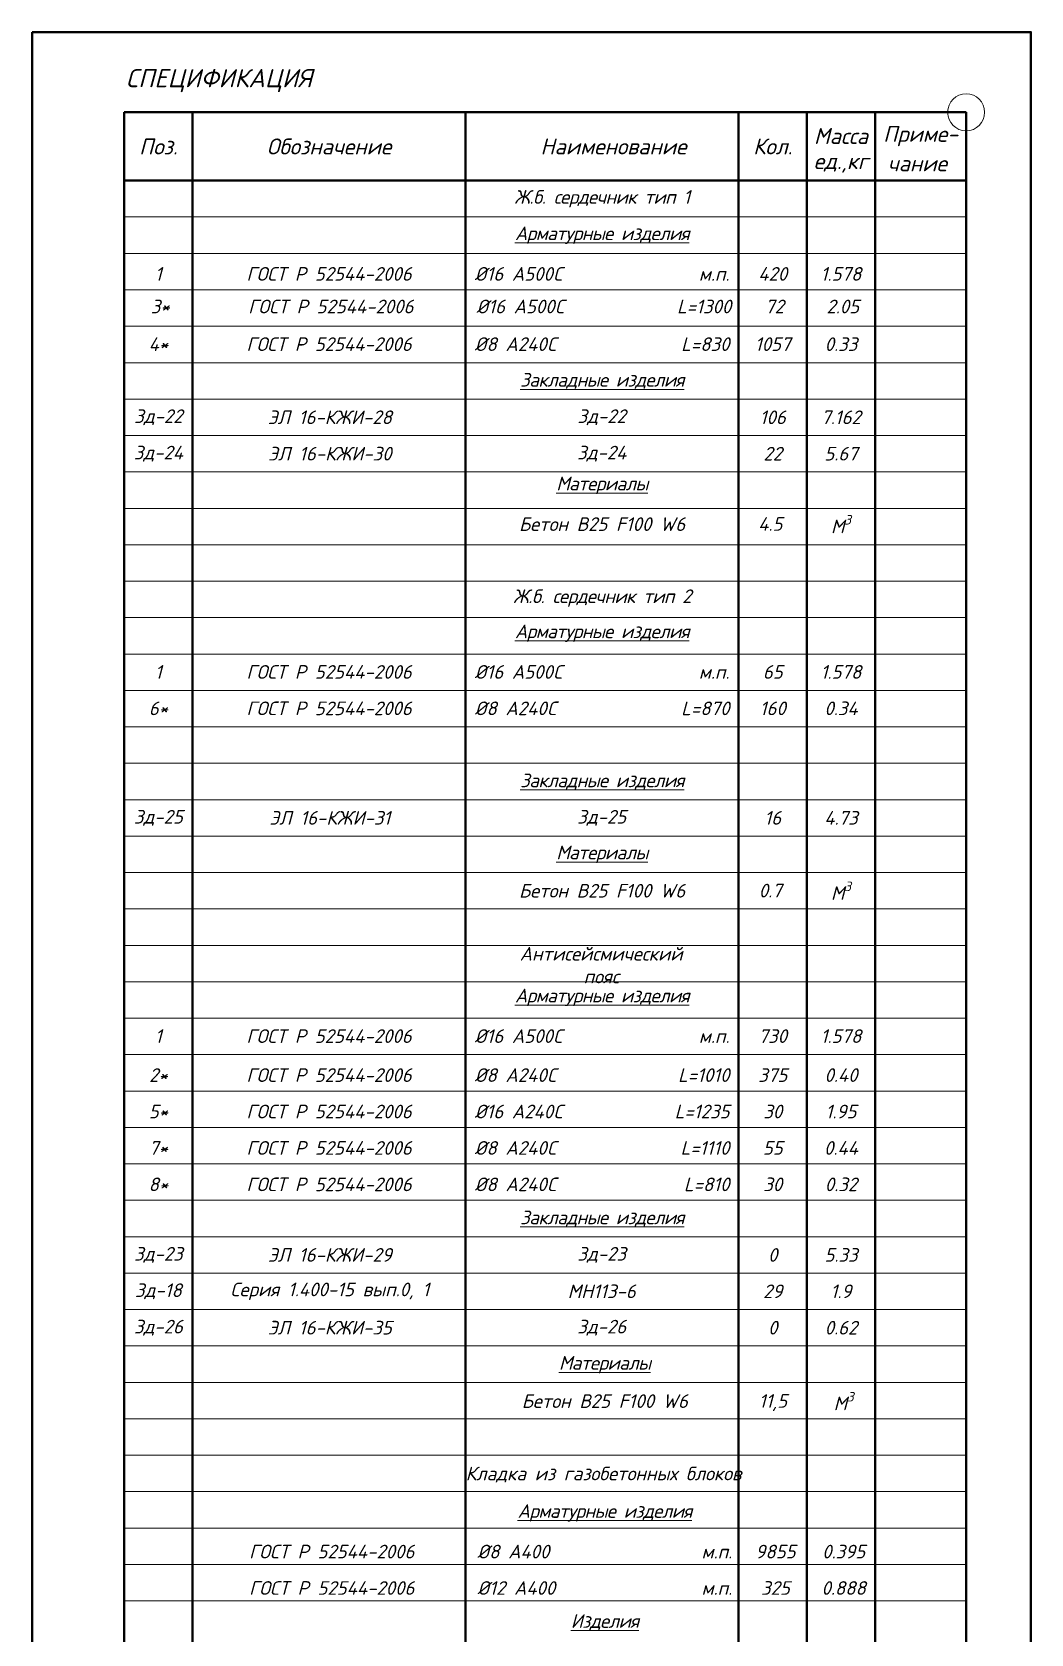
# Model space of a CAD drawing. Header units: millimetres. Extents: x -1807136 to 209800, y 0 to 410608.
# Drawn here: x -4855 to 17096, y 81925 to 117114 of the extents above; entities that cross this region are included whole.
import ezdxf
from ezdxf.enums import TextEntityAlignment as Align

# ---------------------------------------------------------------- set-up
doc = ezdxf.new("R2010")
doc.units = ezdxf.units.MM
doc.layers.get('0').update_dxf_attribs({"lineweight": 5})
doc.layers.add('#Текст', color=7, linetype='Continuous')
doc.layers.add('#Техт', color=7, linetype='Continuous', lineweight=18)
doc.layers.add('k_ Рамка', color=252, linetype='Continuous', lineweight=40)
doc.layers.add('Подсчет арматуры', color=6, linetype='Continuous', lineweight=30, plot=False)
doc.styles.add('STEP PR', font='isocpeui.ttf')

# ---------------------------------------------------------------- blocks, each defined once
blk = doc.blocks.new('vcBlockST6-1-1')
at = {"color": 0, "linetype": 'ByBlock', "lineweight": -2, "style": 'STEP PR', "flags": 1}
for tag in ['CLASS', 'GOST', 'FILE', 'IDD']:
    blk.add_attdef(tag, text='', height=300, dxfattribs=at).set_placement((0, 0), align=Align.RIGHT)
at = {"color": 0, "linetype": 'ByBlock', "lineweight": -2, "style": 'STEP PR'}
for tag, p, p2 in [('ПОЗИЦИЯ', (0.75, -6), (14.25, -6)), ('ПРИМЕЧАНИЕ', (165.75, -6), (184.25, -6)), ('ОБОЗНАЧЕНИЕ', (15.75, -6), (74.25, -6)), ('КОЛИЧЕСТВО', (135.75, -6), (149.25, -6)), ('МАССА', (150.75, -6), (164.25, -6))]:
    blk.add_attdef(tag, text='', height=300, dxfattribs=at).set_placement(p, p2, align=Align.FIT)
blk.add_attdef('ДЛИНА', text='', height=300, dxfattribs=at).set_placement((133, -6), align=Align.RIGHT)
blk.add_attdef('НАИМЕНОВАНИЕ', (77, -6), '', height=300, dxfattribs=at)

msp = doc.modelspace()

# ---------------------------------------------------------------- linework, layer by layer
at = {"color": 8, "lineweight": 20}
for p, q in [((15671.14438, 113050.94613), (-2828.85562, 113050.94613)), ((15671.14438, 112250.94613), (-2828.85562, 112250.94613)), ((15671.14438, 111450.94613), (-2828.85562, 111450.94613)), ((15671.14438, 110650.94613), (-2828.85562, 110650.94613)), ((15671.14438, 109850.94613), (-2828.85562, 109850.94613)), ((15671.14438, 109050.94613), (-2828.85562, 109050.94613)), ((15671.14438, 108250.94613), (-2828.85562, 108250.94613)), ((15671.14438, 107450.94613), (-2828.85562, 107450.94613)), ((15671.14438, 106650.94613), (-2828.85562, 106650.94613)), ((15671.14438, 105850.94613), (-2828.85562, 105850.94613)), ((15671.14438, 105050.94613), (-2828.85562, 105050.94613)), ((15671.14438, 104250.94613), (-2828.85562, 104250.94613)), ((15671.14438, 103450.94613), (-2828.85562, 103450.94613)), ((15671.14438, 102650.94613), (-2828.85562, 102650.94613)), ((15671.14438, 101850.94613), (-2828.85562, 101850.94613)), ((15671.14438, 101050.94613), (-2828.85562, 101050.94613)), ((15671.14438, 100250.94613), (-2828.85562, 100250.94613)), ((15671.14438, 99450.94613), (-2828.85562, 99450.94613)), ((15671.14438, 98650.94613), (-2828.85562, 98650.94613)), ((15671.14438, 97850.94613), (-2828.85562, 97850.94613)), ((15671.14438, 97050.94613), (-2828.85562, 97050.94613)), ((15671.14438, 96250.94613), (-2828.85562, 96250.94613)), ((15671.14438, 95450.94613), (-2828.85562, 95450.94613)), ((15671.14438, 94650.94613), (-2828.85562, 94650.94613)), ((15671.14438, 93850.94613), (-2828.85562, 93850.94613)), ((15671.14438, 93050.94613), (-2828.85562, 93050.94613)), ((15671.14438, 92250.94613), (-2828.85562, 92250.94613)), ((15671.14438, 91450.94613), (-2828.85562, 91450.94613)), ((15671.14438, 90650.94613), (-2828.85562, 90650.94613)), ((15671.14438, 89850.94613), (-2828.85562, 89850.94613)), ((15671.14438, 89050.94613), (-2828.85562, 89050.94613)), ((15671.14438, 88250.94613), (-2828.85562, 88250.94613)), ((15671.14438, 87450.94613), (-2828.85562, 87450.94613)), ((15671.14438, 86650.94613), (-2828.85562, 86650.94613)), ((15671.14438, 85850.94613), (-2828.85562, 85850.94613)), ((15671.14438, 85050.94613), (-2828.85562, 85050.94613)), ((15671.14438, 84250.94613), (-2828.85562, 84250.94613)), ((15671.14438, 83450.94613), (-2828.85562, 83450.94613)), ((15671.14438, 82650.94613), (-2828.85562, 82650.94613))]:
    msp.add_line(p, q, dxfattribs=at)
at = {"color": 3, "lineweight": 40}
msp.add_lwpolyline([(-4854.97118, 117113.87383), (17095.72241, 117113.87383), (17095.72241, 47735.16282), (-4854.97118, 47735.16282)], close=True, dxfattribs=at)
at = {"layer": 'k_ Рамка'}
for p, q in [((-2828.85562, 115350.94613), (15671.14438, 115350.94613)), ((-2828.85562, 113850.94613), (-2828.85562, 115350.94613)), ((-1328.85562, 113850.94613), (-1328.85562, 115350.94613)), ((4671.14438, 113850.94613), (4671.14438, 115350.94613)), ((10671.14438, 113850.94613), (10671.14438, 115350.94613)), ((12171.14438, 113850.94613), (12171.14438, 115350.94613)), ((13671.14438, 113850.94613), (13671.14438, 115350.94613)), ((15671.14438, 115350.94613), (15671.14438, 113850.94613)), ((15671.14438, 113850.94613), (-2828.85562, 113850.94613)), ((-2828.85562, 49443.51669), (-2828.85562, 113850.94613)), ((-1328.85562, 49443.51669), (-1328.85562, 113850.94613)), ((4671.14438, 49443.51669), (4671.14438, 113850.94613)), ((10671.14438, 49443.51669), (10671.14438, 113850.94613)), ((12171.14438, 49443.51669), (12171.14438, 113850.94613)), ((13671.14438, 49443.51669), (13671.14438, 113850.94613)), ((15671.14438, 49443.51669), (15671.14438, 113850.94613))]:
    msp.add_line(p, q, dxfattribs=at)
at = {"layer": 'Подсчет арматуры', "color": 72, "lineweight": 0}
msp.add_circle((15671.14438, 115350.94613), 406.87507, dxfattribs=at)
msp.add_circle((15671.14438, 115350.94613), 406.87507, dxfattribs=at)
msp.add_circle((15671.14438, 115350.94613), 406.87507, dxfattribs=at)
msp.add_circle((15671.14438, 115350.94613), 406.87507, dxfattribs=at)

# ---------------------------------------------------------------- block references
at = {"layer": '#Текст'}
ref = msp.add_blockref('vcBlockST6-1-1', (-2828.85562, 112250.94613), dxfattribs=dict(at, xscale=100, yscale=100))
ref.add_attrib('ПОЗИЦИЯ', '1', dxfattribs={"layer": '0', "color": 0, "linetype": 'ByBlock', "lineweight": -2, "height": 300, "style": 'STEP PR'}).set_placement((-2078.85562, 111650.94613), align=Align.CENTER)
ref.add_attrib('ОБОЗНАЧЕНИЕ', 'ГОСТ Р 52544-2006', dxfattribs={"layer": '0', "color": 0, "linetype": 'ByBlock', "lineweight": -2, "height": 300, "style": 'STEP PR'}).set_placement((1671.14438, 111650.94613), align=Align.CENTER)
ref.add_attrib('НАИМЕНОВАНИЕ', '%%C16 A500C', (4871.14438, 111650.94613), dxfattribs={"layer": '0', "color": 0, "linetype": 'ByBlock', "lineweight": -2, "height": 300, "style": 'STEP PR'})
ref.add_attrib('ДЛИНА', 'м.п.', dxfattribs={"layer": '0', "color": 0, "linetype": 'ByBlock', "lineweight": -2, "height": 300, "style": 'STEP PR'}).set_placement((10471.14438, 111650.94613), align=Align.RIGHT)
ref.add_attrib('КОЛИЧЕСТВО', '420', dxfattribs={"layer": '0', "color": 0, "linetype": 'ByBlock', "lineweight": -2, "height": 300, "style": 'STEP PR'}).set_placement((11421.14438, 111650.94613), align=Align.CENTER)
ref.add_attrib('МАССА', '1.578', dxfattribs={"layer": '0', "color": 0, "linetype": 'ByBlock', "lineweight": -2, "height": 300, "style": 'STEP PR'}).set_placement((12921.14438, 111650.94613), align=Align.CENTER)
ref = msp.add_blockref('vcBlockST6-1-1', (-2789.92084, 111534.64031), dxfattribs=dict(at, xscale=100, yscale=100))
ref.add_attrib('ПОЗИЦИЯ', '3*', dxfattribs={"layer": '0', "color": 0, "linetype": 'ByBlock', "lineweight": -2, "height": 300, "style": 'STEP PR'}).set_placement((-2039.92084, 110934.64031), align=Align.CENTER)
ref.add_attrib('ОБОЗНАЧЕНИЕ', 'ГОСТ Р 52544-2006', dxfattribs={"layer": '0', "color": 0, "linetype": 'ByBlock', "lineweight": -2, "height": 300, "style": 'STEP PR'}).set_placement((1710.07916, 110934.64031), align=Align.CENTER)
ref.add_attrib('НАИМЕНОВАНИЕ', '%%C16 A500C', (4910.07916, 110934.64031), dxfattribs={"layer": '0', "color": 0, "linetype": 'ByBlock', "lineweight": -2, "height": 300, "style": 'STEP PR'})
ref.add_attrib('ДЛИНА', 'L=1300', dxfattribs={"layer": '0', "color": 0, "linetype": 'ByBlock', "lineweight": -2, "height": 300, "style": 'STEP PR'}).set_placement((10510.07916, 110934.64031), align=Align.RIGHT)
ref.add_attrib('КОЛИЧЕСТВО', '72', dxfattribs={"layer": '0', "color": 0, "linetype": 'ByBlock', "lineweight": -2, "height": 300, "style": 'STEP PR'}).set_placement((11460.07916, 110934.64031), align=Align.CENTER)
ref.add_attrib('МАССА', '2.05', dxfattribs={"layer": '0', "color": 0, "linetype": 'ByBlock', "lineweight": -2, "height": 300, "style": 'STEP PR'}).set_placement((12960.07916, 110934.64031), align=Align.CENTER)
ref = msp.add_blockref('vcBlockST6-1-1', (-2828.85562, 110707.46896), dxfattribs=dict(at, xscale=100, yscale=100))
ref.add_attrib('ПОЗИЦИЯ', '4*', dxfattribs={"layer": '0', "color": 0, "linetype": 'ByBlock', "lineweight": -2, "height": 300, "style": 'STEP PR'}).set_placement((-2078.85562, 110107.46896), align=Align.CENTER)
ref.add_attrib('ОБОЗНАЧЕНИЕ', 'ГОСТ Р 52544-2006', dxfattribs={"layer": '0', "color": 0, "linetype": 'ByBlock', "lineweight": -2, "height": 300, "style": 'STEP PR'}).set_placement((1671.14438, 110107.46896), align=Align.CENTER)
ref.add_attrib('НАИМЕНОВАНИЕ', '%%C8 A240C', (4871.14438, 110107.46896), dxfattribs={"layer": '0', "color": 0, "linetype": 'ByBlock', "lineweight": -2, "height": 300, "style": 'STEP PR'})
ref.add_attrib('ДЛИНА', 'L=830', dxfattribs={"layer": '0', "color": 0, "linetype": 'ByBlock', "lineweight": -2, "height": 300, "style": 'STEP PR'}).set_placement((10471.14438, 110107.46896), align=Align.RIGHT)
ref.add_attrib('КОЛИЧЕСТВО', '1057', dxfattribs={"layer": '0', "color": 0, "linetype": 'ByBlock', "lineweight": -2, "height": 300, "style": 'STEP PR'}).set_placement((11421.14438, 110107.46896), align=Align.CENTER)
ref.add_attrib('МАССА', '0.33', dxfattribs={"layer": '0', "color": 0, "linetype": 'ByBlock', "lineweight": -2, "height": 300, "style": 'STEP PR'}).set_placement((12921.14438, 110107.46896), align=Align.CENTER)
ref = msp.add_blockref('vcBlockST6-1-1', (-2828.85562, 103507.46896), dxfattribs=dict(at, xscale=100, yscale=100))
ref.add_attrib('ПОЗИЦИЯ', '1', dxfattribs={"layer": '0', "color": 0, "linetype": 'ByBlock', "lineweight": -2, "height": 300, "style": 'STEP PR'}).set_placement((-2078.85562, 102907.46896), align=Align.CENTER)
ref.add_attrib('ОБОЗНАЧЕНИЕ', 'ГОСТ Р 52544-2006', dxfattribs={"layer": '0', "color": 0, "linetype": 'ByBlock', "lineweight": -2, "height": 300, "style": 'STEP PR'}).set_placement((1671.14438, 102907.46896), align=Align.CENTER)
ref.add_attrib('НАИМЕНОВАНИЕ', '%%C16 A500C', (4871.14438, 102907.46896), dxfattribs={"layer": '0', "color": 0, "linetype": 'ByBlock', "lineweight": -2, "height": 300, "style": 'STEP PR'})
ref.add_attrib('ДЛИНА', 'м.п.', dxfattribs={"layer": '0', "color": 0, "linetype": 'ByBlock', "lineweight": -2, "height": 300, "style": 'STEP PR'}).set_placement((10471.14438, 102907.46896), align=Align.RIGHT)
ref.add_attrib('КОЛИЧЕСТВО', '65', dxfattribs={"layer": '0', "color": 0, "linetype": 'ByBlock', "lineweight": -2, "height": 300, "style": 'STEP PR'}).set_placement((11421.14438, 102907.46896), align=Align.CENTER)
ref.add_attrib('МАССА', '1.578', dxfattribs={"layer": '0', "color": 0, "linetype": 'ByBlock', "lineweight": -2, "height": 300, "style": 'STEP PR'}).set_placement((12921.14438, 102907.46896), align=Align.CENTER)
ref = msp.add_blockref('vcBlockST6-1-1', (-2828.85562, 102707.46896), dxfattribs=dict(at, xscale=100, yscale=100))
ref.add_attrib('ПОЗИЦИЯ', '6*', dxfattribs={"layer": '0', "color": 0, "linetype": 'ByBlock', "lineweight": -2, "height": 300, "style": 'STEP PR'}).set_placement((-2078.85562, 102107.46896), align=Align.CENTER)
ref.add_attrib('ОБОЗНАЧЕНИЕ', 'ГОСТ Р 52544-2006', dxfattribs={"layer": '0', "color": 0, "linetype": 'ByBlock', "lineweight": -2, "height": 300, "style": 'STEP PR'}).set_placement((1671.14438, 102107.46896), align=Align.CENTER)
ref.add_attrib('НАИМЕНОВАНИЕ', '%%C8 A240C', (4871.14438, 102107.46896), dxfattribs={"layer": '0', "color": 0, "linetype": 'ByBlock', "lineweight": -2, "height": 300, "style": 'STEP PR'})
ref.add_attrib('ДЛИНА', 'L=870', dxfattribs={"layer": '0', "color": 0, "linetype": 'ByBlock', "lineweight": -2, "height": 300, "style": 'STEP PR'}).set_placement((10471.14438, 102107.46896), align=Align.RIGHT)
ref.add_attrib('КОЛИЧЕСТВО', '160', dxfattribs={"layer": '0', "color": 0, "linetype": 'ByBlock', "lineweight": -2, "height": 300, "style": 'STEP PR'}).set_placement((11421.14438, 102107.46896), align=Align.CENTER)
ref.add_attrib('МАССА', '0.34', dxfattribs={"layer": '0', "color": 0, "linetype": 'ByBlock', "lineweight": -2, "height": 300, "style": 'STEP PR'}).set_placement((12921.14438, 102107.46896), align=Align.CENTER)
ref = msp.add_blockref('vcBlockST6-1-1', (-2828.85562, 95507.46896), dxfattribs=dict(at, xscale=100, yscale=100))
ref.add_attrib('ПОЗИЦИЯ', '1', dxfattribs={"layer": '0', "color": 0, "linetype": 'ByBlock', "lineweight": -2, "height": 300, "style": 'STEP PR'}).set_placement((-2078.85562, 94907.46896), align=Align.CENTER)
ref.add_attrib('ОБОЗНАЧЕНИЕ', 'ГОСТ Р 52544-2006', dxfattribs={"layer": '0', "color": 0, "linetype": 'ByBlock', "lineweight": -2, "height": 300, "style": 'STEP PR'}).set_placement((1671.14438, 94907.46896), align=Align.CENTER)
ref.add_attrib('НАИМЕНОВАНИЕ', '%%C16 A500C', (4871.14438, 94907.46896), dxfattribs={"layer": '0', "color": 0, "linetype": 'ByBlock', "lineweight": -2, "height": 300, "style": 'STEP PR'})
ref.add_attrib('ДЛИНА', 'м.п.', dxfattribs={"layer": '0', "color": 0, "linetype": 'ByBlock', "lineweight": -2, "height": 300, "style": 'STEP PR'}).set_placement((10471.14438, 94907.46896), align=Align.RIGHT)
ref.add_attrib('КОЛИЧЕСТВО', '730', dxfattribs={"layer": '0', "color": 0, "linetype": 'ByBlock', "lineweight": -2, "height": 300, "style": 'STEP PR'}).set_placement((11421.14438, 94907.46896), align=Align.CENTER)
ref.add_attrib('МАССА', '1.578', dxfattribs={"layer": '0', "color": 0, "linetype": 'ByBlock', "lineweight": -2, "height": 300, "style": 'STEP PR'}).set_placement((12921.14438, 94907.46896), align=Align.CENTER)
ref = msp.add_blockref('vcBlockST6-1-1', (-2828.85562, 94650.94613), dxfattribs=dict(at, xscale=100, yscale=100))
ref.add_attrib('ПОЗИЦИЯ', '2*', dxfattribs={"layer": '0', "color": 0, "linetype": 'ByBlock', "lineweight": -2, "height": 300, "style": 'STEP PR'}).set_placement((-2078.85562, 94050.94613), align=Align.CENTER)
ref.add_attrib('ОБОЗНАЧЕНИЕ', 'ГОСТ Р 52544-2006', dxfattribs={"layer": '0', "color": 0, "linetype": 'ByBlock', "lineweight": -2, "height": 300, "style": 'STEP PR'}).set_placement((1671.14438, 94050.94613), align=Align.CENTER)
ref.add_attrib('НАИМЕНОВАНИЕ', '%%C8 A240C', (4871.14438, 94050.94613), dxfattribs={"layer": '0', "color": 0, "linetype": 'ByBlock', "lineweight": -2, "height": 300, "style": 'STEP PR'})
ref.add_attrib('ДЛИНА', 'L=1010', dxfattribs={"layer": '0', "color": 0, "linetype": 'ByBlock', "lineweight": -2, "height": 300, "style": 'STEP PR'}).set_placement((10471.14438, 94050.94613), align=Align.RIGHT)
ref.add_attrib('КОЛИЧЕСТВО', '375', dxfattribs={"layer": '0', "color": 0, "linetype": 'ByBlock', "lineweight": -2, "height": 300, "style": 'STEP PR'}).set_placement((11421.14438, 94050.94613), align=Align.CENTER)
ref.add_attrib('МАССА', '0.40', dxfattribs={"layer": '0', "color": 0, "linetype": 'ByBlock', "lineweight": -2, "height": 300, "style": 'STEP PR'}).set_placement((12921.14438, 94050.94613), align=Align.CENTER)
ref = msp.add_blockref('vcBlockST6-1-1', (-2828.85562, 93850.94613), dxfattribs=dict(at, xscale=100, yscale=100))
ref.add_attrib('ПОЗИЦИЯ', '5*', dxfattribs={"layer": '0', "color": 0, "linetype": 'ByBlock', "lineweight": -2, "height": 300, "style": 'STEP PR'}).set_placement((-2078.85562, 93250.94613), align=Align.CENTER)
ref.add_attrib('ОБОЗНАЧЕНИЕ', 'ГОСТ Р 52544-2006', dxfattribs={"layer": '0', "color": 0, "linetype": 'ByBlock', "lineweight": -2, "height": 300, "style": 'STEP PR'}).set_placement((1671.14438, 93250.94613), align=Align.CENTER)
ref.add_attrib('НАИМЕНОВАНИЕ', '%%C16 A240C', (4871.14438, 93250.94613), dxfattribs={"layer": '0', "color": 0, "linetype": 'ByBlock', "lineweight": -2, "height": 300, "style": 'STEP PR'})
ref.add_attrib('ДЛИНА', 'L=1235', dxfattribs={"layer": '0', "color": 0, "linetype": 'ByBlock', "lineweight": -2, "height": 300, "style": 'STEP PR'}).set_placement((10471.14438, 93250.94613), align=Align.RIGHT)
ref.add_attrib('КОЛИЧЕСТВО', '30', dxfattribs={"layer": '0', "color": 0, "linetype": 'ByBlock', "lineweight": -2, "height": 300, "style": 'STEP PR'}).set_placement((11421.14438, 93250.94613), align=Align.CENTER)
ref.add_attrib('МАССА', '1.95', dxfattribs={"layer": '0', "color": 0, "linetype": 'ByBlock', "lineweight": -2, "height": 300, "style": 'STEP PR'}).set_placement((12921.14438, 93250.94613), align=Align.CENTER)
ref = msp.add_blockref('vcBlockST6-1-1', (-2828.85562, 93050.94613), dxfattribs=dict(at, xscale=100, yscale=100))
ref.add_attrib('ПОЗИЦИЯ', '7*', dxfattribs={"layer": '0', "color": 0, "linetype": 'ByBlock', "lineweight": -2, "height": 300, "style": 'STEP PR'}).set_placement((-2078.85562, 92450.94613), align=Align.CENTER)
ref.add_attrib('ОБОЗНАЧЕНИЕ', 'ГОСТ Р 52544-2006', dxfattribs={"layer": '0', "color": 0, "linetype": 'ByBlock', "lineweight": -2, "height": 300, "style": 'STEP PR'}).set_placement((1671.14438, 92450.94613), align=Align.CENTER)
ref.add_attrib('НАИМЕНОВАНИЕ', '%%C8 A240C', (4871.14438, 92450.94613), dxfattribs={"layer": '0', "color": 0, "linetype": 'ByBlock', "lineweight": -2, "height": 300, "style": 'STEP PR'})
ref.add_attrib('ДЛИНА', 'L=1110', dxfattribs={"layer": '0', "color": 0, "linetype": 'ByBlock', "lineweight": -2, "height": 300, "style": 'STEP PR'}).set_placement((10471.14438, 92450.94613), align=Align.RIGHT)
ref.add_attrib('КОЛИЧЕСТВО', '55', dxfattribs={"layer": '0', "color": 0, "linetype": 'ByBlock', "lineweight": -2, "height": 300, "style": 'STEP PR'}).set_placement((11421.14438, 92450.94613), align=Align.CENTER)
ref.add_attrib('МАССА', '0.44', dxfattribs={"layer": '0', "color": 0, "linetype": 'ByBlock', "lineweight": -2, "height": 300, "style": 'STEP PR'}).set_placement((12921.14438, 92450.94613), align=Align.CENTER)
ref = msp.add_blockref('vcBlockST6-1-1', (-2828.85562, 92250.94613), dxfattribs=dict(at, xscale=100, yscale=100))
ref.add_attrib('ПОЗИЦИЯ', '8*', dxfattribs={"layer": '0', "color": 0, "linetype": 'ByBlock', "lineweight": -2, "height": 300, "style": 'STEP PR'}).set_placement((-2078.85562, 91650.94613), align=Align.CENTER)
ref.add_attrib('ОБОЗНАЧЕНИЕ', 'ГОСТ Р 52544-2006', dxfattribs={"layer": '0', "color": 0, "linetype": 'ByBlock', "lineweight": -2, "height": 300, "style": 'STEP PR'}).set_placement((1671.14438, 91650.94613), align=Align.CENTER)
ref.add_attrib('НАИМЕНОВАНИЕ', '%%C8 A240C', (4871.14438, 91650.94613), dxfattribs={"layer": '0', "color": 0, "linetype": 'ByBlock', "lineweight": -2, "height": 300, "style": 'STEP PR'})
ref.add_attrib('ДЛИНА', 'L=810', dxfattribs={"layer": '0', "color": 0, "linetype": 'ByBlock', "lineweight": -2, "height": 300, "style": 'STEP PR'}).set_placement((10471.14438, 91650.94613), align=Align.RIGHT)
ref.add_attrib('КОЛИЧЕСТВО', '30', dxfattribs={"layer": '0', "color": 0, "linetype": 'ByBlock', "lineweight": -2, "height": 300, "style": 'STEP PR'}).set_placement((11421.14438, 91650.94613), align=Align.CENTER)
ref.add_attrib('МАССА', '0.32', dxfattribs={"layer": '0', "color": 0, "linetype": 'ByBlock', "lineweight": -2, "height": 300, "style": 'STEP PR'}).set_placement((12921.14438, 91650.94613), align=Align.CENTER)
ref = msp.add_blockref('vcBlockST6-1-1', (-2769.91301, 84184.34875), dxfattribs=dict(at, xscale=100, yscale=100))
ref.add_attrib('ОБОЗНАЧЕНИЕ', 'ГОСТ Р 52544-2006', dxfattribs={"layer": '0', "color": 0, "linetype": 'ByBlock', "lineweight": -2, "height": 300, "style": 'STEP PR'}).set_placement((1730.08699, 83584.34875), align=Align.CENTER)
ref.add_attrib('НАИМЕНОВАНИЕ', '%%C8 A400', (4930.08699, 83584.34875), dxfattribs={"layer": '0', "color": 0, "linetype": 'ByBlock', "lineweight": -2, "height": 300, "style": 'STEP PR'})
ref.add_attrib('ДЛИНА', 'м.п.', dxfattribs={"layer": '0', "color": 0, "linetype": 'ByBlock', "lineweight": -2, "height": 300, "style": 'STEP PR'}).set_placement((10530.08699, 83584.34875), align=Align.RIGHT)
ref.add_attrib('КОЛИЧЕСТВО', '9855', dxfattribs={"layer": '0', "color": 0, "linetype": 'ByBlock', "lineweight": -2, "height": 300, "style": 'STEP PR'}).set_placement((11480.08699, 83584.34875), align=Align.CENTER)
ref.add_attrib('МАССА', '0.395', dxfattribs={"layer": '0', "color": 0, "linetype": 'ByBlock', "lineweight": -2, "height": 300, "style": 'STEP PR'}).set_placement((12980.08699, 83584.34875), align=Align.CENTER)
ref = msp.add_blockref('vcBlockST6-1-1', (-2769.91301, 83384.34875), dxfattribs=dict(at, xscale=100, yscale=100))
ref.add_attrib('ОБОЗНАЧЕНИЕ', 'ГОСТ Р 52544-2006', dxfattribs={"layer": '0', "color": 0, "linetype": 'ByBlock', "lineweight": -2, "height": 300, "style": 'STEP PR'}).set_placement((1730.08699, 82784.34875), align=Align.CENTER)
ref.add_attrib('НАИМЕНОВАНИЕ', '%%C12 A400', (4930.08699, 82784.34875), dxfattribs={"layer": '0', "color": 0, "linetype": 'ByBlock', "lineweight": -2, "height": 300, "style": 'STEP PR'})
ref.add_attrib('ДЛИНА', 'м.п.', dxfattribs={"layer": '0', "color": 0, "linetype": 'ByBlock', "lineweight": -2, "height": 300, "style": 'STEP PR'}).set_placement((10530.08699, 82784.34875), align=Align.RIGHT)
ref.add_attrib('КОЛИЧЕСТВО', '325', dxfattribs={"layer": '0', "color": 0, "linetype": 'ByBlock', "lineweight": -2, "height": 300, "style": 'STEP PR'}).set_placement((11480.08699, 82784.34875), align=Align.CENTER)
ref.add_attrib('МАССА', '0.888', dxfattribs={"layer": '0', "color": 0, "linetype": 'ByBlock', "lineweight": -2, "height": 300, "style": 'STEP PR'}).set_placement((12980.08699, 82784.34875), align=Align.CENTER)

# ---------------------------------------------------------------- texts
at = {"layer": '#Техт', "char_height": 300, "width": 6000, "attachment_point": 5, "style": 'STEP PR'}
for s, insert in [('ЭЛ 16-КЖИ-28', (1688.69831, 108651.20749)), ('ЭЛ 16-КЖИ-30', (1688.69831, 107851.73019)), ('ЭЛ 16-КЖИ-31', (1688.69831, 99851.73019)), ('ЭЛ 16-КЖИ-29', (1688.69831, 90251.20749)), ('Серия 1.400-15 вып.0, 1 ', (1688.69831, 89451.73019)), ('ЭЛ 16-КЖИ-35', (1688.69831, 88652.25289))]:
    msp.add_mtext(s, dxfattribs=dict(at, insert=insert))
at = {"style": 'STEP PR'}
for s, p in [('Поз.', (-2078.85562, 114600.94613)), ('Обозначение', (1671.14438, 114600.94613)), ('Наименование', (7921.14438, 114600.94613)), ('Кол.', (11421.14438, 114600.94613)), ('Масса', (12921.14438, 114829.71531)), ('Приме-', (14671.14438, 114829.71531)), ('ед.,кг', (12921.14438, 114237.58066)), ('чание', (14597.92193, 114229.07082))]:
    msp.add_text(s, height=350, dxfattribs=at).set_placement(p, align=Align.MIDDLE)
for s, p in [('4.5', (11367.30841, 106157.43493)), ('0.7', (11367.30841, 98104.46481)), ('11,5', (11426.25102, 86892.80552))]:
    msp.add_text(s, height=300, dxfattribs=at).set_placement(p, align=Align.CENTER)
at = {"char_height": 300, "attachment_point": 5, "style": 'STEP PR'}
for s, insert, width in [('{\\fISOCPEUR|b1|i1|c204|p34;\\T0.95;Ж.б. сердечник тип 1}', (7671.14438, 113451.20749), 6000), ('{\\T0.95;\\LАрматурные изделия}', (7671.14438, 112651.20749), 6000), ('{\\T0.95;\\LЗакладные изделия}', (7671.14438, 109450.94613), 6000), ('\\A1;Зд-22', (-2078.85562, 108651.20749), 1535.1078645), ('\\A1;Зд-22', (7662.36741, 108651.20749), 6017.5539323), ('106', (11421.14438, 108651.20749), 1535.1078645), ('7.162', (12921.14438, 108651.20749), 1535.1078645), ('\\A1;Зд-24', (-2078.85562, 107851.73019), 1535.1078645), ('\\A1;Зд-24', (7662.36741, 107851.73019), 6017.5539323), ('22', (11421.14438, 107851.73019), 1535.1078645), ('5.67', (12921.14438, 107851.73019), 1535.1078645), ('{\\T0.95;\\LМатериалы}', (7671.14438, 107155.30772), 6000), ('Бетон В25 F100 W6 ', (7671.14438, 106304.17761), 6000), ('\\A1;М{\\H0.7x;\\S3^ ;}', (12921.14438, 106304.17761), 1500), ('{\\fISOCPEUR|b1|i1|c204|p34;\\T0.95;Ж.б. сердечник тип 2}', (7671.14438, 104679.4689), 6000), ('{\\T0.95;\\LАрматурные изделия}', (7671.14438, 103907.73032), 6000), ('{\\T0.95;\\LЗакладные изделия}', (7671.14438, 100650.94613), 6000), ('\\A1;Зд-25', (-2078.85562, 99851.73019), 1535.1078645), ('\\A1;Зд-25', (7662.36741, 99851.73019), 6017.5539323), ('16', (11421.14438, 99851.73019), 1535.1078645), ('4.73', (12921.14438, 99851.73019), 1535.1078645), ('{\\T0.95;\\LМатериалы}', (7671.14438, 99051.20749), 6000), ('Бетон В25 F100 W6 ', (7671.14438, 98251.20749), 6000), ('\\A1;М{\\H0.7x;\\S3^ ;}', (12921.14438, 98251.20749), 1500), ('{\\fISOCPEUR|b1|i1|c204|p34;Антисейсмический\\Pпояс\\A1;  \\A0; }', (7650.22782, 96616.74344), 6000), ('{\\T0.95;\\LАрматурные изделия}', (7671.14438, 95907.73032), 6000), ('{\\T0.95;\\LЗакладные изделия}', (7671.14438, 91050.94613), 6000), ('\\A1;Зд-23', (-2078.85562, 90251.20749), 1535.1078645), ('\\A1;Зд-23', (7662.36741, 90251.20749), 6017.5539323), ('5.33', (12921.14438, 90251.20749), 1535.1078645), ('\\A1;Зд-18', (-2078.85562, 89451.73019), 1535.1078645), ('\\A1;МН113-6', (7662.36741, 89451.73019), 6017.5539323), ('29', (11421.14438, 89451.73019), 1535.1078645), ('1.9', (12921.14438, 89451.73019), 1535.1078645), ('\\A1;Зд-26', (-2078.85562, 88652.25289), 1535.1078645), ('\\A1;Зд-26', (7662.36741, 88652.25289), 6017.5539323), ('0.62', (12921.14438, 88652.25289), 1535.1078645), ('{\\T0.95;\\LМатериалы}', (7730.08699, 87839.5482), 6000), ('Бетон В25 F100 W6 ', (7730.08699, 87039.5482), 6000), ('\\A1;М{\\H0.7x;\\S3^ ;}', (12980.08699, 87039.5482), 1500), ('{\\fISOCPEUR|b1|i1|c204|p34;Кладка из газобетонных блоков\\A1; \\A0; }', (7704.12125, 85425.85789), 6000), ('{\\T0.95;\\LАрматурные изделия}', (7730.08699, 84584.6101), 6000), ('{\\T0.95;\\LИзделия}', (7730.08699, 82184.6101), 6000)]:
    msp.add_mtext(s, dxfattribs=dict(at, insert=insert, width=width))
at = {"color": 1, "char_height": 300, "width": 1535.1078645, "attachment_point": 5, "style": 'STEP PR'}
for insert in [(11421.14438, 90251.20749), (11421.14438, 88652.25289)]:
    msp.add_mtext('0', dxfattribs=dict(at, insert=insert))
at = {"style": 'STEP PR', "flags": 8}
msp.add_attdef('СПЕЦИФИКАЦИЯ', (-2791.46133, 115901.21093), 'Спецификация', height=400, dxfattribs=at)

doc.saveas('drawing.dxf')
